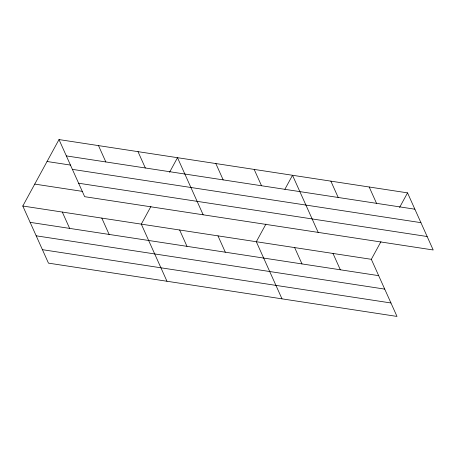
<?xml version="1.0" encoding="UTF-8"?>
<svg xmlns="http://www.w3.org/2000/svg" width="456" height="456" viewBox="0 0 456 456"><rect width="100%" height="100%" fill="white"/><g stroke="black" fill="none" stroke-linecap="round" stroke-linejoin="round"><path stroke-width="0.68" d="M380.954 241.651L371.332 259.316L396.999 316.43L48.467 263.135L22.8 206.021L59.001 139.57L407.533 192.865L433.2 249.979L84.668 196.684L59.001 139.57M150.925 206.477L141.303 224.141L166.97 281.255M169.541 172.311L177.504 157.69L203.171 214.804M265.939 224.067L256.318 241.731L281.985 298.84M284.886 189.291L292.518 175.281L318.185 232.389M399.57 207.486L407.533 192.865M66.342 155.906L414.874 209.201M47.053 161.498L70.617 165.1M72.39 169.364L420.922 222.659M78.62 183.226L427.152 236.521M34.747 184.093L82.564 191.406M22.8 206.021L371.332 259.316M30.142 222.357L378.674 275.652M36.189 235.815L384.721 289.11M42.419 249.677L390.952 302.972M369.195 187.006L376.536 203.342M330.856 181.14L338.198 197.476M332.994 253.456L340.336 269.792M294.656 247.591L301.997 263.927M254.18 169.415L261.522 185.752M215.842 163.556L223.183 179.892M217.979 235.866L225.321 252.202M179.641 230.006L186.983 246.343M138.003 151.654L145.344 167.985M98.502 145.612L105.843 161.948M101.802 218.105L109.144 234.441M62.301 212.063L69.643 228.399"/></g></svg>
